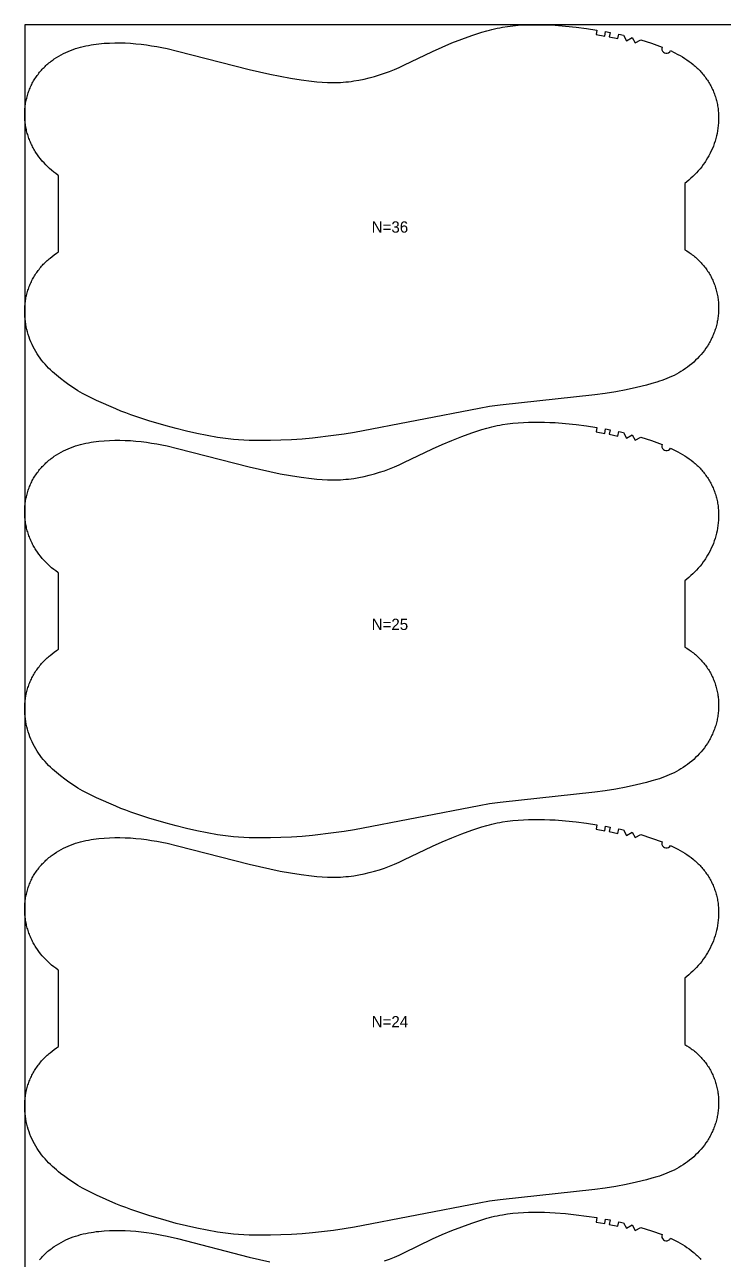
# Model space of a CAD drawing. Header units: inches. Extents: x 0 to 1865, y 0 to 1063.
# Drawn here: x 0 to 309, y 516 to 1063 of the extents above; entities that cross this region are included whole.
import ezdxf

# ---------------------------------------------------------------- set-up
doc = ezdxf.new("R2010")
doc.units = ezdxf.units.IN

msp = doc.modelspace()

# ---------------------------------------------------------------- linework, layer by layer
at = {"layer": '1'}
for points in [[(0, 0), (1864.8753, 0), (1864.8753, 1063.1122), (0, 1063.1122), (0, 0)], [(286.034, 1051.607), (289.2956, 1049.962), (290.3212, 1049.3922), (291.3342, 1048.8001), (292.3324, 1048.1841), (293.3136, 1047.5427), (294.2755, 1046.8743), (295.2159, 1046.1775), (296.1324, 1045.4507), (296.5811, 1045.0755), (297.023, 1044.6923), (297.4578, 1044.3009), (297.8854, 1043.9014), (298.3056, 1043.4939), (298.7183, 1043.0786), (299.1231, 1042.6556), (299.5201, 1042.2251), (299.9091, 1041.7872), (300.2897, 1041.342), (300.662, 1040.8897), (301.0257, 1040.4305), (301.3807, 1039.9644), (301.7268, 1039.4917), (302.0638, 1039.0124), (302.3915, 1038.5268), (302.7099, 1038.0349), (303.0187, 1037.537), (303.3177, 1037.0331), (303.607, 1036.5235), (303.8862, 1036.0083), (304.1554, 1035.4878), (304.4145, 1034.9622), (304.6632, 1034.4317), (304.9016, 1033.8964), (305.1296, 1033.3567), (305.3469, 1032.8127), (305.5535, 1032.2645), (305.7494, 1031.7125), (305.9343, 1031.1569), (306.1082, 1030.5977), (306.271, 1030.0353), (306.4226, 1029.4698), (306.5628, 1028.9015), (306.6916, 1028.3305), (306.8091, 1027.7571), (306.9153, 1027.1815), (307.0103, 1026.6039), (307.0941, 1026.0245), (307.1669, 1025.4435), (307.2286, 1024.8612), (307.2795, 1024.2777), (307.3195, 1023.6934), (307.3488, 1023.1083), (307.3674, 1022.5227), (307.3753, 1021.9368), (307.3727, 1021.3509), (307.3597, 1020.7651), (307.3363, 1020.1797), (307.3025, 1019.5949), (307.2044, 1018.4278), (307.066, 1017.265), (306.8881, 1016.1075), (306.6714, 1014.9565), (306.4165, 1013.813), (306.1243, 1012.6782), (305.7954, 1011.553), (305.4305, 1010.4387), (305.0302, 1009.3363), (304.5948, 1008.2473), (304.1245, 1007.1732), (303.6194, 1006.1155), (303.0796, 1005.0758), (302.5053, 1004.0554), (301.8966, 1003.0559), (301.5795, 1002.5645), (301.2538, 1002.0789), (300.5773, 1001.1254), (299.869, 1000.1951), (299.1312, 999.2872), (298.3662, 998.401), (297.5763, 997.5358), (296.7638, 996.6907), (295.9309, 995.8651), (295.0798, 995.0583), (294.2128, 994.2694), (293.3306, 993.498), (292.4341, 992.7436), (292.3753, 992.6959), (292.3753, 963.4129), (293.3041, 962.8454), (294.2826, 962.2006), (294.7631, 961.8655), (295.2376, 961.522), (295.7058, 961.1701), (296.1675, 960.8099), (296.6225, 960.4412), (297.0705, 960.0642), (297.5115, 959.6788), (297.945, 959.2851), (298.371, 958.8831), (298.7892, 958.4729), (299.1995, 958.0547), (299.6016, 957.6286), (299.9953, 957.1948), (300.3805, 956.7534), (300.7571, 956.3046), (301.1247, 955.8485), (301.4832, 955.3853), (301.8324, 954.9152), (302.1721, 954.4382), (302.5021, 953.9545), (302.8223, 953.4643), (303.1324, 952.9677), (303.4323, 952.4649), (303.7218, 951.9561), (304.0006, 951.4413), (304.2688, 950.9209), (304.5262, 950.395), (304.7729, 949.8639), (305.0087, 949.3278), (305.2336, 948.7871), (305.4475, 948.2418), (305.6505, 947.6924), (305.8424, 947.1389), (306.0232, 946.5817), (306.1928, 946.0209), (306.3511, 945.4569), (306.4982, 944.8899), (306.634, 944.32), (306.7584, 943.7476), (306.8713, 943.1729), (306.9728, 942.5961), (307.0628, 942.0175), (307.1414, 941.4372), (307.2086, 940.8555), (307.2644, 940.2725), (307.309, 939.6886), (307.3423, 939.1039), (307.3644, 938.5185), (307.3753, 937.9329), (307.3751, 937.347), (307.3638, 936.7613), (307.3414, 936.1758), (307.308, 935.5908), (307.2636, 935.0065), (307.2082, 934.4231), (307.142, 933.8408), (307.0649, 933.2599), (306.9769, 932.6805), (306.8782, 932.1029), (306.7687, 931.5273), (306.6485, 930.9538), (306.5176, 930.3828), (306.376, 929.8143), (306.2238, 929.2486), (306.0611, 928.686), (305.8878, 928.1266), (305.704, 927.5706), (305.5098, 927.0183), (305.305, 926.4698), (305.0899, 925.9254), (304.8645, 925.3853), (304.6287, 924.8497), (304.3826, 924.3188), (304.1265, 923.7926), (303.8604, 923.2713), (303.5846, 922.7551), (303.2993, 922.2439), (303.0047, 921.7379), (302.7009, 921.2373), (302.3882, 920.742), (301.7367, 919.768), (301.0518, 918.8168), (300.3349, 917.8891), (299.5877, 916.9858), (298.8116, 916.1077), (298.0076, 915.2553), (297.1769, 914.4292), (296.3203, 913.6301), (295.4389, 912.8586), (294.5337, 912.1153), (293.6057, 911.4007), (292.6559, 910.7156), (291.6854, 910.0602), (290.6953, 909.4346), (289.687, 908.8385), (288.6617, 908.2717), (287.6207, 907.734), (286.5654, 907.2251), (285.4968, 906.7447), (284.4164, 906.2927), (283.3254, 905.8684), (282.225, 905.4696), (281.1163, 905.0935), (280.0004, 904.7374), (277.752, 904.0748), (275.4889, 903.4602), (270.9426, 902.3205), (266.3701, 901.3022), (261.7684, 900.4182), (257.1421, 899.6721), (252.4976, 899.0565), (210.5631, 894.5834), (205.9271, 893.9016), (201.3078, 893.1126), (146.1061, 882.3913), (141.477, 881.6654), (136.835, 881.0219), (127.526, 879.9403), (122.8577, 879.5341), (118.1822, 879.2211), (113.5019, 878.9958), (108.8178, 878.8591), (104.1315, 878.82), (99.4468, 878.9126), (97.1065, 879.0203), (94.7687, 879.1724), (92.4344, 879.3701), (90.1045, 879.6146), (87.78, 879.9065), (85.4613, 880.2428), (80.8422, 881.0338), (76.2488, 881.9592), (71.679, 882.9956), (67.1311, 884.125), (62.6076, 885.347), (54.9702, 887.6261), (49.1761, 889.4986), (46.9633, 890.268), (44.7667, 891.0796), (42.589, 891.9397), (40.4263, 892.8387), (31.8352, 896.5943), (29.7128, 897.5859), (27.6181, 898.6316), (25.5593, 899.7463), (23.5384, 900.9298), (21.5559, 902.1782), (19.6123, 903.4873), (17.7091, 904.8546), (15.8512, 906.2824), (14.9412, 907.0202), (14.0447, 907.7746), (13.1626, 908.546), (12.2955, 909.3349), (11.4445, 910.1418), (10.6115, 910.9674), (9.799, 911.8124), (9.0091, 912.6776), (8.2441, 913.5638), (7.5063, 914.4717), (6.798, 915.402), (6.1215, 916.3555), (5.7958, 916.8411), (5.4787, 917.3325), (4.87, 918.332), (4.2958, 919.3524), (3.756, 920.3922), (3.2508, 921.4499), (2.7805, 922.5239), (2.3451, 923.6129), (1.9449, 924.7153), (1.58, 925.8296), (1.251, 926.9548), (0.9588, 928.0896), (0.7039, 929.2331), (0.4872, 930.3841), (0.3093, 931.5416), (0.1709, 932.7044), (0.0728, 933.8715), (0.0391, 934.4564), (0.0156, 935.0418), (0.0026, 935.6275), (0, 936.2134), (0.008, 936.7993), (0.0265, 937.3849), (0.0558, 937.97), (0.0958, 938.5544), (0.1467, 939.1378), (0.2085, 939.7201), (0.2812, 940.3011), (0.3651, 940.8805), (0.46, 941.4581), (0.5662, 942.0337), (0.6837, 942.6071), (0.8125, 943.1781), (0.9527, 943.7464), (1.1043, 944.3119), (1.2671, 944.8743), (1.441, 945.4335), (1.626, 945.9892), (1.8218, 946.5412), (2.0284, 947.0893), (2.2458, 947.6333), (2.4737, 948.1731), (2.7121, 948.7083), (2.9608, 949.2388), (3.2199, 949.7644), (3.4891, 950.2849), (3.7684, 950.8001), (4.0576, 951.3097), (4.3566, 951.8136), (4.6654, 952.3116), (4.9838, 952.8034), (5.3115, 953.2891), (5.6485, 953.7683), (5.9946, 954.241), (6.3496, 954.7071), (6.7133, 955.1663), (7.0856, 955.6186), (7.4663, 956.0638), (7.8552, 956.5017), (8.2522, 956.9322), (8.6571, 957.3552), (9.0697, 957.7705), (9.4899, 958.178), (9.9175, 958.5776), (10.3523, 958.969), (10.7942, 959.3522), (11.2429, 959.7273), (12.1595, 960.4541), (13.0998, 961.1509), (14.0617, 961.8193), (15, 962.4327), (15, 996.2495), (14.7194, 996.4389), (13.7696, 997.1241), (12.8416, 997.8387), (11.9364, 998.582), (11.055, 999.3535), (10.1984, 1000.1526), (9.3677, 1000.9787), (8.5637, 1001.8311), (7.7876, 1002.7092), (7.0404, 1003.6125), (6.3236, 1004.5402), (5.6386, 1005.4914), (4.9871, 1006.4654), (4.6744, 1006.9607), (4.3707, 1007.4613), (4.076, 1007.9673), (3.7907, 1008.4785), (3.5149, 1008.9947), (3.2489, 1009.516), (2.9927, 1010.0421), (2.7466, 1010.5731), (2.5108, 1011.1087), (2.2854, 1011.6488), (2.0703, 1012.1932), (1.8656, 1012.7417), (1.6713, 1013.294), (1.4875, 1013.85), (1.3142, 1014.4094), (1.1515, 1014.972), (0.9993, 1015.5377), (0.8578, 1016.1061), (0.7269, 1016.6772), (0.6066, 1017.2507), (0.4971, 1017.8263), (0.3984, 1018.4039), (0.3105, 1018.9833), (0.2334, 1019.5642), (0.1671, 1020.1465), (0.1118, 1020.7298), (0.0674, 1021.3141), (0.034, 1021.8992), (0.0116, 1022.4846), (0.0002, 1023.0704), (0, 1023.6562), (0.0109, 1024.2419), (0.033, 1024.8272), (0.0663, 1025.412), (0.1109, 1025.9959), (0.1668, 1026.5789), (0.234, 1027.1606), (0.3125, 1027.7409), (0.4025, 1028.3195), (0.504, 1028.8963), (0.6169, 1029.471), (0.7413, 1030.0434), (0.8771, 1030.6132), (1.0242, 1031.1803), (1.1826, 1031.7443), (1.3522, 1032.3051), (1.5329, 1032.8623), (1.7248, 1033.4157), (1.9278, 1033.9652), (2.1417, 1034.5105), (2.3666, 1035.0512), (2.6024, 1035.5873), (2.8491, 1036.1184), (3.1065, 1036.6442), (3.3747, 1037.1647), (3.6535, 1037.6795), (3.943, 1038.1883), (4.2429, 1038.6911), (4.553, 1039.1877), (4.8732, 1039.6779), (5.2032, 1040.1615), (5.543, 1040.6385), (5.8922, 1041.1087), (6.2507, 1041.5719), (6.6183, 1042.028), (6.9948, 1042.4768), (7.38, 1042.9182), (7.7738, 1043.352), (8.1759, 1043.7781), (8.5861, 1044.1963), (9.0043, 1044.6065), (9.4303, 1045.0085), (9.8639, 1045.4022), (10.3048, 1045.7876), (10.7528, 1046.1646), (11.2078, 1046.5332), (11.6695, 1046.8935), (12.1377, 1047.2454), (12.6122, 1047.5889), (13.0928, 1047.924), (14.0712, 1048.5688), (15.0713, 1049.1798), (16.0913, 1049.7569), (17.1295, 1050.2999), (18.1843, 1050.809), (19.2542, 1051.2845), (20.3382, 1051.7272), (21.4349, 1052.1378), (22.5431, 1052.5168), (23.6616, 1052.8649), (24.789, 1053.1827), (25.9243, 1053.471), (27.0661, 1053.7304), (28.2138, 1053.9623), (29.3666, 1054.1681), (30.5239, 1054.3492), (31.6849, 1054.507), (32.849, 1054.643), (35.1838, 1054.855), (37.5233, 1054.9948), (39.8652, 1055.0655), (42.2077, 1055.0685), (44.5492, 1055.0053), (46.888, 1054.8777), (49.2232, 1054.6902), (51.554, 1054.4479), (53.8794, 1054.1558), (56.1985, 1053.8178), (58.5102, 1053.434), (60.8134, 1053.0034), (63.1066, 1052.5249), (67.6641, 1051.4388), (99.4167, 1043.2039), (108.5589, 1041.1418), (113.1564, 1040.2353), (117.7694, 1039.4121), (122.3967, 1038.6765), (127.0424, 1038.0637), (129.3735, 1037.8181), (131.7093, 1037.6267), (134.0485, 1037.5023), (135.2189, 1037.4692), (136.3897, 1037.4577), (137.5606, 1037.4689), (138.7313, 1037.5029), (139.9013, 1037.5594), (141.0701, 1037.6379), (142.2374, 1037.7383), (143.4027, 1037.8601), (144.5656, 1038.0031), (145.7257, 1038.1668), (148.0358, 1038.555), (150.3318, 1039.0203), (152.6123, 1039.558), (154.8764, 1040.1633), (157.1227, 1040.8325), (159.3486, 1041.5657), (161.5515, 1042.3638), (163.7284, 1043.2281), (165.8781, 1044.1567), (168.0054, 1045.1371), (180.6408, 1051.3022), (184.9202, 1053.2109), (189.2506, 1055.0022), (193.6207, 1056.6913), (198.027, 1058.2874), (202.4724, 1059.775), (204.7166, 1060.4454), (205.8455, 1060.755), (206.9797, 1061.0449), (208.1193, 1061.3132), (209.2639, 1061.5603), (210.4132, 1061.7865), (211.5665, 1061.9925), (213.8834, 1062.3459), (216.2103, 1062.6248), (218.5439, 1062.8341), (220.882, 1062.9803), (223.2232, 1063.0706), (225.5661, 1063.1122), (227.9093, 1063.1108), (230.252, 1063.0677), (232.5933, 1062.9827), (234.9327, 1062.8556), (239.6035, 1062.4817), (244.2627, 1061.9773), (248.8281, 1061.3859), (253.381, 1060.7061), (253.0666, 1058.731), (256.9735, 1058.0725), (257.3254, 1060.0413), (259.2923, 1059.6783), (258.9179, 1057.7136), (262.7851, 1056.9252), (263.2114, 1058.8792), (265.1623, 1058.4392), (266.6265, 1056.0308), (269.0449, 1057.479), (270.445, 1055.0319), (272.9013, 1056.4159), (277.6538, 1054.8679), (282.3659, 1053.2009), (282.2183, 1052.5985), (282.2623, 1051.9799), (282.4938, 1051.4045), (282.8904, 1050.9277), (283.414, 1050.5953), (284.0143, 1050.4393), (284.6335, 1050.4747), (285.2121, 1050.6981), (285.6944, 1051.0881), (286.034, 1051.607)], [(286.034, 875.543), (289.2956, 873.898), (290.3212, 873.3282), (291.3342, 872.7361), (292.3324, 872.1201), (293.3136, 871.4787), (294.2755, 870.8103), (295.2159, 870.1135), (296.1324, 869.3867), (296.5811, 869.0115), (297.023, 868.6283), (297.4578, 868.2369), (297.8854, 867.8374), (298.3056, 867.4299), (298.7183, 867.0146), (299.1231, 866.5916), (299.5201, 866.1611), (299.9091, 865.7232), (300.2897, 865.278), (300.662, 864.8257), (301.0257, 864.3665), (301.3807, 863.9004), (301.7268, 863.4277), (302.0638, 862.9484), (302.3915, 862.4628), (302.7099, 861.9709), (303.0187, 861.473), (303.3177, 860.9691), (303.607, 860.4595), (303.8862, 859.9443), (304.1554, 859.4238), (304.4145, 858.8982), (304.6632, 858.3677), (304.9016, 857.8324), (305.1296, 857.2927), (305.3469, 856.7487), (305.5535, 856.2005), (305.7494, 855.6485), (305.9343, 855.0929), (306.1082, 854.5337), (306.271, 853.9713), (306.4226, 853.4058), (306.5628, 852.8375), (306.6916, 852.2665), (306.8091, 851.6931), (306.9153, 851.1175), (307.0103, 850.5399), (307.0941, 849.9605), (307.1669, 849.3795), (307.2286, 848.7972), (307.2795, 848.2137), (307.3195, 847.6294), (307.3488, 847.0443), (307.3674, 846.4587), (307.3753, 845.8728), (307.3727, 845.2869), (307.3597, 844.7011), (307.3363, 844.1157), (307.3025, 843.5309), (307.2044, 842.3638), (307.066, 841.201), (306.8881, 840.0435), (306.6714, 838.8925), (306.4165, 837.749), (306.1243, 836.6142), (305.7954, 835.489), (305.4305, 834.3747), (305.0302, 833.2723), (304.5948, 832.1833), (304.1245, 831.1092), (303.6194, 830.0515), (303.0796, 829.0118), (302.5053, 827.9914), (301.8966, 826.9919), (301.5795, 826.5005), (301.2538, 826.0149), (300.5773, 825.0614), (299.869, 824.1311), (299.1312, 823.2232), (298.3662, 822.337), (297.5763, 821.4718), (296.7638, 820.6267), (295.9309, 819.8011), (295.0798, 818.9943), (294.2128, 818.2054), (293.3306, 817.434), (292.4341, 816.6796), (292.3753, 816.6319), (292.3753, 787.3489), (293.3041, 786.7814), (294.2826, 786.1366), (294.7631, 785.8015), (295.2376, 785.458), (295.7058, 785.1061), (296.1675, 784.7459), (296.6225, 784.3772), (297.0705, 784.0002), (297.5115, 783.6148), (297.945, 783.2211), (298.371, 782.8191), (298.7892, 782.4089), (299.1995, 781.9907), (299.6016, 781.5646), (299.9953, 781.1308), (300.3805, 780.6894), (300.7571, 780.2406), (301.1247, 779.7845), (301.4832, 779.3213), (301.8324, 778.8512), (302.1721, 778.3742), (302.5021, 777.8905), (302.8223, 777.4003), (303.1324, 776.9037), (303.4323, 776.4009), (303.7218, 775.8921), (304.0006, 775.3773), (304.2688, 774.8569), (304.5262, 774.331), (304.7729, 773.7999), (305.0087, 773.2638), (305.2336, 772.7231), (305.4475, 772.1778), (305.6505, 771.6284), (305.8424, 771.0749), (306.0232, 770.5177), (306.1928, 769.9569), (306.3511, 769.3929), (306.4982, 768.8259), (306.634, 768.256), (306.7584, 767.6836), (306.8713, 767.1089), (306.9728, 766.5321), (307.0628, 765.9535), (307.1414, 765.3732), (307.2086, 764.7915), (307.2644, 764.2085), (307.309, 763.6246), (307.3423, 763.0399), (307.3644, 762.4545), (307.3753, 761.8689), (307.3751, 761.283), (307.3638, 760.6973), (307.3414, 760.1118), (307.308, 759.5268), (307.2636, 758.9425), (307.2082, 758.3591), (307.142, 757.7768), (307.0649, 757.1959), (306.9769, 756.6165), (306.8782, 756.0389), (306.7687, 755.4633), (306.6485, 754.8898), (306.5176, 754.3188), (306.376, 753.7503), (306.2238, 753.1846), (306.0611, 752.622), (305.8878, 752.0626), (305.704, 751.5066), (305.5098, 750.9543), (305.305, 750.4058), (305.0899, 749.8614), (304.8645, 749.3213), (304.6287, 748.7857), (304.3826, 748.2548), (304.1265, 747.7286), (303.8604, 747.2073), (303.5846, 746.6911), (303.2993, 746.1799), (303.0047, 745.6739), (302.7009, 745.1733), (302.3882, 744.678), (301.7367, 743.704), (301.0518, 742.7528), (300.3349, 741.8251), (299.5877, 740.9218), (298.8116, 740.0437), (298.0076, 739.1913), (297.1769, 738.3652), (296.3203, 737.5661), (295.4389, 736.7946), (294.5337, 736.0513), (293.6057, 735.3367), (292.6559, 734.6516), (291.6854, 733.9962), (290.6953, 733.3706), (289.687, 732.7745), (288.6617, 732.2077), (287.6207, 731.67), (286.5654, 731.1611), (285.4968, 730.6807), (284.4164, 730.2287), (283.3254, 729.8044), (282.225, 729.4056), (281.1163, 729.0295), (280.0004, 728.6734), (277.752, 728.0108), (275.4889, 727.3962), (270.9426, 726.2565), (266.3701, 725.2382), (261.7684, 724.3542), (257.1421, 723.6081), (252.4976, 722.9925), (210.5631, 718.5194), (205.9271, 717.8376), (201.3078, 717.0486), (146.1061, 706.3273), (141.477, 705.6014), (136.835, 704.9579), (127.526, 703.8763), (122.8577, 703.4701), (118.1822, 703.1571), (113.5019, 702.9318), (108.8178, 702.7951), (104.1315, 702.756), (99.4468, 702.8486), (97.1065, 702.9563), (94.7687, 703.1084), (92.4344, 703.3061), (90.1045, 703.5506), (87.78, 703.8425), (85.4613, 704.1788), (80.8422, 704.9698), (76.2488, 705.8952), (71.679, 706.9316), (67.1311, 708.061), (62.6076, 709.283), (54.9702, 711.5621), (49.1761, 713.4346), (46.9633, 714.204), (44.7667, 715.0156), (42.589, 715.8757), (40.4263, 716.7747), (31.8352, 720.5303), (29.7128, 721.5219), (27.6181, 722.5676), (25.5593, 723.6823), (23.5384, 724.8658), (21.5559, 726.1142), (19.6123, 727.4233), (17.7091, 728.7906), (15.8512, 730.2184), (14.9412, 730.9562), (14.0447, 731.7106), (13.1626, 732.482), (12.2955, 733.2709), (11.4445, 734.0778), (10.6115, 734.9034), (9.799, 735.7484), (9.0091, 736.6136), (8.2441, 737.4998), (7.5063, 738.4077), (6.798, 739.338), (6.1215, 740.2915), (5.7958, 740.7771), (5.4787, 741.2685), (4.87, 742.268), (4.2958, 743.2884), (3.756, 744.3282), (3.2508, 745.3859), (2.7805, 746.4599), (2.3451, 747.5489), (1.9449, 748.6513), (1.58, 749.7656), (1.251, 750.8908), (0.9588, 752.0256), (0.7039, 753.1691), (0.4872, 754.3201), (0.3093, 755.4776), (0.1709, 756.6404), (0.0728, 757.8075), (0.0391, 758.3924), (0.0156, 758.9778), (0.0026, 759.5635), (0, 760.1494), (0.008, 760.7353), (0.0265, 761.3209), (0.0558, 761.906), (0.0958, 762.4904), (0.1467, 763.0738), (0.2085, 763.6561), (0.2812, 764.2371), (0.3651, 764.8165), (0.46, 765.3941), (0.5662, 765.9697), (0.6837, 766.5431), (0.8125, 767.1141), (0.9527, 767.6824), (1.1043, 768.2479), (1.2671, 768.8103), (1.441, 769.3695), (1.626, 769.9252), (1.8218, 770.4772), (2.0284, 771.0253), (2.2458, 771.5693), (2.4737, 772.1091), (2.7121, 772.6443), (2.9608, 773.1748), (3.2199, 773.7004), (3.4891, 774.2209), (3.7684, 774.7361), (4.0576, 775.2457), (4.3566, 775.7496), (4.6654, 776.2476), (4.9838, 776.7394), (5.3115, 777.2251), (5.6485, 777.7043), (5.9946, 778.177), (6.3496, 778.6431), (6.7133, 779.1023), (7.0856, 779.5546), (7.4663, 779.9998), (7.8552, 780.4377), (8.2522, 780.8682), (8.6571, 781.2912), (9.0697, 781.7065), (9.4899, 782.114), (9.9175, 782.5136), (10.3523, 782.905), (10.7942, 783.2882), (11.2429, 783.6633), (12.1595, 784.3901), (13.0998, 785.0869), (14.0617, 785.7553), (15, 786.3687), (15, 820.1855), (14.7194, 820.3749), (13.7696, 821.0601), (12.8416, 821.7747), (11.9364, 822.518), (11.055, 823.2895), (10.1984, 824.0886), (9.3677, 824.9147), (8.5637, 825.7671), (7.7876, 826.6452), (7.0404, 827.5485), (6.3236, 828.4762), (5.6386, 829.4274), (4.9871, 830.4014), (4.6744, 830.8967), (4.3707, 831.3973), (4.076, 831.9033), (3.7907, 832.4145), (3.5149, 832.9307), (3.2489, 833.452), (2.9927, 833.9781), (2.7466, 834.5091), (2.5108, 835.0447), (2.2854, 835.5848), (2.0703, 836.1292), (1.8656, 836.6777), (1.6713, 837.23), (1.4875, 837.786), (1.3142, 838.3454), (1.1515, 838.908), (0.9993, 839.4737), (0.8578, 840.0421), (0.7269, 840.6132), (0.6066, 841.1867), (0.4971, 841.7623), (0.3984, 842.3399), (0.3105, 842.9193), (0.2334, 843.5002), (0.1671, 844.0825), (0.1118, 844.6658), (0.0674, 845.2501), (0.034, 845.8352), (0.0116, 846.4206), (0.0002, 847.0064), (0, 847.5922), (0.0109, 848.1779), (0.033, 848.7632), (0.0663, 849.348), (0.1109, 849.9319), (0.1668, 850.5149), (0.234, 851.0966), (0.3125, 851.6769), (0.4025, 852.2555), (0.504, 852.8323), (0.6169, 853.407), (0.7413, 853.9794), (0.8771, 854.5492), (1.0242, 855.1163), (1.1826, 855.6803), (1.3522, 856.2411), (1.5329, 856.7983), (1.7248, 857.3517), (1.9278, 857.9012), (2.1417, 858.4465), (2.3666, 858.9872), (2.6024, 859.5233), (2.8491, 860.0544), (3.1065, 860.5802), (3.3747, 861.1007), (3.6535, 861.6155), (3.943, 862.1243), (4.2429, 862.6271), (4.553, 863.1237), (4.8732, 863.6139), (5.2032, 864.0975), (5.543, 864.5745), (5.8922, 865.0447), (6.2507, 865.5079), (6.6183, 865.964), (6.9948, 866.4128), (7.38, 866.8542), (7.7738, 867.288), (8.1759, 867.7141), (8.5861, 868.1323), (9.0043, 868.5425), (9.4303, 868.9445), (9.8639, 869.3382), (10.3048, 869.7236), (10.7528, 870.1006), (11.2078, 870.4692), (11.6695, 870.8295), (12.1377, 871.1814), (12.6122, 871.5249), (13.0928, 871.86), (14.0712, 872.5048), (15.0713, 873.1158), (16.0913, 873.6929), (17.1295, 874.2359), (18.1843, 874.745), (19.2542, 875.2205), (20.3382, 875.6632), (21.4349, 876.0738), (22.5431, 876.4528), (23.6616, 876.8009), (24.789, 877.1187), (25.9243, 877.407), (27.0661, 877.6664), (28.2138, 877.8983), (29.3666, 878.1041), (30.5239, 878.2852), (31.6849, 878.443), (32.849, 878.579), (35.1838, 878.791), (37.5233, 878.9308), (39.8652, 879.0015), (42.2077, 879.0045), (44.5492, 878.9413), (46.888, 878.8137), (49.2232, 878.6262), (51.554, 878.3839), (53.8794, 878.0918), (56.1985, 877.7538), (58.5102, 877.37), (60.8134, 876.9394), (63.1066, 876.4609), (67.6641, 875.3748), (99.4167, 867.1399), (108.5589, 865.0778), (113.1564, 864.1713), (117.7694, 863.3481), (122.3967, 862.6125), (127.0424, 861.9997), (129.3735, 861.7541), (131.7093, 861.5627), (134.0485, 861.4383), (135.2189, 861.4052), (136.3897, 861.3937), (137.5606, 861.4049), (138.7313, 861.4389), (139.9013, 861.4954), (141.0701, 861.5739), (142.2374, 861.6743), (143.4027, 861.7961), (144.5656, 861.9391), (145.7257, 862.1028), (148.0358, 862.491), (150.3318, 862.9563), (152.6123, 863.494), (154.8764, 864.0993), (157.1227, 864.7685), (159.3486, 865.5017), (161.5515, 866.2998), (163.7284, 867.1641), (165.8781, 868.0927), (168.0054, 869.0731), (180.6408, 875.2382), (184.9202, 877.1469), (189.2506, 878.9382), (193.6207, 880.6273), (198.027, 882.2234), (202.4724, 883.711), (204.7166, 884.3814), (205.8455, 884.691), (206.9797, 884.9809), (208.1193, 885.2492), (209.2639, 885.4963), (210.4132, 885.7225), (211.5665, 885.9285), (213.8834, 886.2819), (216.2103, 886.5608), (218.5439, 886.7701), (220.882, 886.9163), (223.2232, 887.0066), (225.5661, 887.0482), (227.9093, 887.0468), (230.252, 887.0037), (232.5933, 886.9187), (234.9327, 886.7916), (239.6035, 886.4177), (244.2627, 885.9133), (248.8281, 885.3219), (253.381, 884.6421), (253.0666, 882.667), (256.9735, 882.0085), (257.3254, 883.9773), (259.2923, 883.6143), (258.9179, 881.6496), (262.7851, 880.8612), (263.2114, 882.8152), (265.1623, 882.3752), (266.6265, 879.9668), (269.0449, 881.415), (270.445, 878.9679), (272.9013, 880.3519), (277.6538, 878.8039), (282.3659, 877.1369), (282.2183, 876.5345), (282.2623, 875.9159), (282.4938, 875.3405), (282.8904, 874.8637), (283.414, 874.5313), (284.0143, 874.3753), (284.6335, 874.4107), (285.2121, 874.6341), (285.6944, 875.0241), (286.034, 875.543)], [(286.034, 699.479), (289.2956, 697.834), (290.3212, 697.2642), (291.3342, 696.6721), (292.3324, 696.0561), (293.3136, 695.4147), (294.2755, 694.7463), (295.2159, 694.0495), (296.1324, 693.3227), (296.5811, 692.9475), (297.023, 692.5643), (297.4578, 692.1729), (297.8854, 691.7734), (298.3056, 691.3659), (298.7183, 690.9506), (299.1231, 690.5276), (299.5201, 690.0971), (299.9091, 689.6592), (300.2897, 689.214), (300.662, 688.7617), (301.0257, 688.3025), (301.3807, 687.8364), (301.7268, 687.3637), (302.0638, 686.8844), (302.3915, 686.3988), (302.7099, 685.9069), (303.0187, 685.409), (303.3177, 684.9051), (303.607, 684.3955), (303.8862, 683.8803), (304.1554, 683.3598), (304.4145, 682.8342), (304.6632, 682.3037), (304.9016, 681.7684), (305.1296, 681.2287), (305.3469, 680.6847), (305.5535, 680.1365), (305.7494, 679.5845), (305.9343, 679.0289), (306.1082, 678.4697), (306.271, 677.9073), (306.4226, 677.3418), (306.5628, 676.7735), (306.6916, 676.2025), (306.8091, 675.6291), (306.9153, 675.0535), (307.0103, 674.4759), (307.0941, 673.8965), (307.1669, 673.3155), (307.2286, 672.7332), (307.2795, 672.1497), (307.3195, 671.5654), (307.3488, 670.9803), (307.3674, 670.3947), (307.3753, 669.8088), (307.3727, 669.2229), (307.3597, 668.6371), (307.3363, 668.0517), (307.3025, 667.4669), (307.2044, 666.2998), (307.066, 665.137), (306.8881, 663.9795), (306.6714, 662.8285), (306.4165, 661.685), (306.1243, 660.5502), (305.7954, 659.425), (305.4305, 658.3107), (305.0302, 657.2083), (304.5948, 656.1193), (304.1245, 655.0452), (303.6194, 653.9875), (303.0796, 652.9478), (302.5053, 651.9274), (301.8966, 650.9279), (301.5795, 650.4365), (301.2538, 649.9509), (300.5773, 648.9974), (299.869, 648.0671), (299.1312, 647.1592), (298.3662, 646.273), (297.5763, 645.4078), (296.7638, 644.5627), (295.9309, 643.7371), (295.0798, 642.9303), (294.2128, 642.1414), (293.3306, 641.37), (292.4341, 640.6156), (292.3753, 640.5679), (292.3753, 611.2849), (293.3041, 610.7174), (294.2826, 610.0726), (294.7631, 609.7375), (295.2376, 609.394), (295.7058, 609.0421), (296.1675, 608.6819), (296.6225, 608.3132), (297.0705, 607.9362), (297.5115, 607.5508), (297.945, 607.1571), (298.371, 606.7551), (298.7892, 606.3449), (299.1995, 605.9267), (299.6016, 605.5006), (299.9953, 605.0668), (300.3805, 604.6254), (300.7571, 604.1766), (301.1247, 603.7205), (301.4832, 603.2573), (301.8324, 602.7872), (302.1721, 602.3102), (302.5021, 601.8265), (302.8223, 601.3363), (303.1324, 600.8397), (303.4323, 600.3369), (303.7218, 599.8281), (304.0006, 599.3133), (304.2688, 598.7929), (304.5262, 598.267), (304.7729, 597.7359), (305.0087, 597.1998), (305.2336, 596.6591), (305.4475, 596.1138), (305.6505, 595.5644), (305.8424, 595.0109), (306.0232, 594.4537), (306.1928, 593.8929), (306.3511, 593.3289), (306.4982, 592.7619), (306.634, 592.192), (306.7584, 591.6196), (306.8713, 591.0449), (306.9728, 590.4681), (307.0628, 589.8895), (307.1414, 589.3092), (307.2086, 588.7275), (307.2644, 588.1445), (307.309, 587.5606), (307.3423, 586.9759), (307.3644, 586.3905), (307.3753, 585.8049), (307.3751, 585.219), (307.3638, 584.6333), (307.3414, 584.0478), (307.308, 583.4628), (307.2636, 582.8785), (307.2082, 582.2951), (307.142, 581.7128), (307.0649, 581.1319), (306.9769, 580.5525), (306.8782, 579.9749), (306.7687, 579.3993), (306.6485, 578.8258), (306.5176, 578.2548), (306.376, 577.6863), (306.2238, 577.1206), (306.0611, 576.558), (305.8878, 575.9986), (305.704, 575.4426), (305.5098, 574.8903), (305.305, 574.3418), (305.0899, 573.7974), (304.8645, 573.2573), (304.6287, 572.7217), (304.3826, 572.1908), (304.1265, 571.6646), (303.8604, 571.1433), (303.5846, 570.6271), (303.2993, 570.1159), (303.0047, 569.6099), (302.7009, 569.1093), (302.3882, 568.614), (301.7367, 567.64), (301.0518, 566.6888), (300.3349, 565.7611), (299.5877, 564.8578), (298.8116, 563.9797), (298.0076, 563.1273), (297.1769, 562.3012), (296.3203, 561.5021), (295.4389, 560.7306), (294.5337, 559.9873), (293.6057, 559.2727), (292.6559, 558.5876), (291.6854, 557.9322), (290.6953, 557.3066), (289.687, 556.7105), (288.6617, 556.1437), (287.6207, 555.606), (286.5654, 555.0971), (285.4968, 554.6167), (284.4164, 554.1647), (283.3254, 553.7404), (282.225, 553.3416), (281.1163, 552.9655), (280.0004, 552.6094), (277.752, 551.9468), (275.4889, 551.3322), (270.9426, 550.1925), (266.3701, 549.1742), (261.7684, 548.2902), (257.1421, 547.5441), (252.4976, 546.9285), (210.5631, 542.4554), (205.9271, 541.7736), (201.3078, 540.9846), (146.1061, 530.2633), (141.477, 529.5374), (136.835, 528.8939), (127.526, 527.8123), (122.8577, 527.4061), (118.1822, 527.0931), (113.5019, 526.8678), (108.8178, 526.7311), (104.1315, 526.692), (99.4468, 526.7846), (97.1065, 526.8923), (94.7687, 527.0444), (92.4344, 527.2421), (90.1045, 527.4866), (87.78, 527.7785), (85.4613, 528.1148), (80.8422, 528.9058), (76.2488, 529.8312), (71.679, 530.8676), (67.1311, 531.997), (62.6076, 533.219), (54.9702, 535.4981), (49.1761, 537.3706), (46.9633, 538.14), (44.7667, 538.9516), (42.589, 539.8117), (40.4263, 540.7107), (31.8352, 544.4663), (29.7128, 545.4579), (27.6181, 546.5036), (25.5593, 547.6183), (23.5384, 548.8018), (21.5559, 550.0502), (19.6123, 551.3593), (17.7091, 552.7266), (15.8512, 554.1544), (14.9412, 554.8922), (14.0447, 555.6466), (13.1626, 556.418), (12.2955, 557.2069), (11.4445, 558.0138), (10.6115, 558.8394), (9.799, 559.6844), (9.0091, 560.5496), (8.2441, 561.4358), (7.5063, 562.3437), (6.798, 563.274), (6.1215, 564.2275), (5.7958, 564.7131), (5.4787, 565.2045), (4.87, 566.204), (4.2958, 567.2244), (3.756, 568.2642), (3.2508, 569.3219), (2.7805, 570.3959), (2.3451, 571.4849), (1.9449, 572.5873), (1.58, 573.7016), (1.251, 574.8268), (0.9588, 575.9616), (0.7039, 577.1051), (0.4872, 578.2561), (0.3093, 579.4136), (0.1709, 580.5764), (0.0728, 581.7435), (0.0391, 582.3284), (0.0156, 582.9138), (0.0026, 583.4995), (0, 584.0854), (0.008, 584.6713), (0.0265, 585.2569), (0.0558, 585.842), (0.0958, 586.4264), (0.1467, 587.0098), (0.2085, 587.5921), (0.2812, 588.1731), (0.3651, 588.7525), (0.46, 589.3301), (0.5662, 589.9057), (0.6837, 590.4791), (0.8125, 591.0501), (0.9527, 591.6184), (1.1043, 592.1839), (1.2671, 592.7463), (1.441, 593.3055), (1.626, 593.8612), (1.8218, 594.4132), (2.0284, 594.9613), (2.2458, 595.5053), (2.4737, 596.0451), (2.7121, 596.5803), (2.9608, 597.1108), (3.2199, 597.6364), (3.4891, 598.1569), (3.7684, 598.6721), (4.0576, 599.1817), (4.3566, 599.6856), (4.6654, 600.1836), (4.9838, 600.6754), (5.3115, 601.1611), (5.6485, 601.6403), (5.9946, 602.113), (6.3496, 602.5791), (6.7133, 603.0383), (7.0856, 603.4906), (7.4663, 603.9358), (7.8552, 604.3737), (8.2522, 604.8042), (8.6571, 605.2272), (9.0697, 605.6425), (9.4899, 606.05), (9.9175, 606.4496), (10.3523, 606.841), (10.7942, 607.2242), (11.2429, 607.5993), (12.1595, 608.3261), (13.0998, 609.0229), (14.0617, 609.6913), (15, 610.3047), (15, 644.1215), (14.7194, 644.3109), (13.7696, 644.9961), (12.8416, 645.7107), (11.9364, 646.454), (11.055, 647.2255), (10.1984, 648.0246), (9.3677, 648.8507), (8.5637, 649.7031), (7.7876, 650.5812), (7.0404, 651.4845), (6.3236, 652.4122), (5.6386, 653.3634), (4.9871, 654.3374), (4.6744, 654.8327), (4.3707, 655.3333), (4.076, 655.8393), (3.7907, 656.3505), (3.5149, 656.8667), (3.2489, 657.388), (2.9927, 657.9141), (2.7466, 658.4451), (2.5108, 658.9807), (2.2854, 659.5208), (2.0703, 660.0652), (1.8656, 660.6137), (1.6713, 661.166), (1.4875, 661.722), (1.3142, 662.2814), (1.1515, 662.844), (0.9993, 663.4097), (0.8578, 663.9781), (0.7269, 664.5492), (0.6066, 665.1227), (0.4971, 665.6983), (0.3984, 666.2759), (0.3105, 666.8553), (0.2334, 667.4362), (0.1671, 668.0185), (0.1118, 668.6018), (0.0674, 669.1861), (0.034, 669.7712), (0.0116, 670.3566), (0.0002, 670.9424), (0, 671.5282), (0.0109, 672.1139), (0.033, 672.6992), (0.0663, 673.284), (0.1109, 673.8679), (0.1668, 674.4509), (0.234, 675.0326), (0.3125, 675.6129), (0.4025, 676.1915), (0.504, 676.7683), (0.6169, 677.343), (0.7413, 677.9154), (0.8771, 678.4852), (1.0242, 679.0523), (1.1826, 679.6163), (1.3522, 680.1771), (1.5329, 680.7343), (1.7248, 681.2877), (1.9278, 681.8372), (2.1417, 682.3825), (2.3666, 682.9232), (2.6024, 683.4593), (2.8491, 683.9904), (3.1065, 684.5162), (3.3747, 685.0367), (3.6535, 685.5515), (3.943, 686.0603), (4.2429, 686.5631), (4.553, 687.0597), (4.8732, 687.5499), (5.2032, 688.0335), (5.543, 688.5105), (5.8922, 688.9807), (6.2507, 689.4439), (6.6183, 689.9), (6.9948, 690.3488), (7.38, 690.7902), (7.7738, 691.224), (8.1759, 691.6501), (8.5861, 692.0683), (9.0043, 692.4785), (9.4303, 692.8805), (9.8639, 693.2742), (10.3048, 693.6596), (10.7528, 694.0366), (11.2078, 694.4052), (11.6695, 694.7655), (12.1377, 695.1174), (12.6122, 695.4609), (13.0928, 695.796), (14.0712, 696.4408), (15.0713, 697.0518), (16.0913, 697.6289), (17.1295, 698.1719), (18.1843, 698.681), (19.2542, 699.1565), (20.3382, 699.5992), (21.4349, 700.0098), (22.5431, 700.3888), (23.6616, 700.7369), (24.789, 701.0547), (25.9243, 701.343), (27.0661, 701.6024), (28.2138, 701.8343), (29.3666, 702.0401), (30.5239, 702.2212), (31.6849, 702.379), (32.849, 702.515), (35.1838, 702.727), (37.5233, 702.8668), (39.8652, 702.9375), (42.2077, 702.9405), (44.5492, 702.8773), (46.888, 702.7497), (49.2232, 702.5622), (51.554, 702.3199), (53.8794, 702.0278), (56.1985, 701.6898), (58.5102, 701.306), (60.8134, 700.8754), (63.1066, 700.3969), (67.6641, 699.3108), (99.4167, 691.0759), (108.5589, 689.0138), (113.1564, 688.1073), (117.7694, 687.2841), (122.3967, 686.5485), (127.0424, 685.9357), (129.3735, 685.6901), (131.7093, 685.4987), (134.0485, 685.3743), (135.2189, 685.3412), (136.3897, 685.3297), (137.5606, 685.3409), (138.7313, 685.3749), (139.9013, 685.4314), (141.0701, 685.5099), (142.2374, 685.6103), (143.4027, 685.7321), (144.5656, 685.8751), (145.7257, 686.0388), (148.0358, 686.427), (150.3318, 686.8923), (152.6123, 687.43), (154.8764, 688.0353), (157.1227, 688.7045), (159.3486, 689.4377), (161.5515, 690.2358), (163.7284, 691.1001), (165.8781, 692.0287), (168.0054, 693.0091), (180.6408, 699.1742), (184.9202, 701.0829), (189.2506, 702.8742), (193.6207, 704.5633), (198.027, 706.1594), (202.4724, 707.647), (204.7166, 708.3174), (205.8455, 708.627), (206.9797, 708.9169), (208.1193, 709.1852), (209.2639, 709.4323), (210.4132, 709.6585), (211.5665, 709.8645), (213.8834, 710.2179), (216.2103, 710.4968), (218.5439, 710.7061), (220.882, 710.8523), (223.2232, 710.9426), (225.5661, 710.9842), (227.9093, 710.9828), (230.252, 710.9397), (232.5933, 710.8547), (234.9327, 710.7276), (239.6035, 710.3537), (244.2627, 709.8493), (248.8281, 709.2579), (253.381, 708.5781), (253.0666, 706.603), (256.9735, 705.9445), (257.3254, 707.9133), (259.2923, 707.5503), (258.9179, 705.5856), (262.7851, 704.7972), (263.2114, 706.7512), (265.1623, 706.3112), (266.6265, 703.9028), (269.0449, 705.351), (270.445, 702.9039), (272.9013, 704.2879), (277.6538, 702.7399), (282.3659, 701.0729), (282.2183, 700.4705), (282.2623, 699.8519), (282.4938, 699.2765), (282.8904, 698.7997), (283.414, 698.4673), (284.0143, 698.3113), (284.6335, 698.3467), (285.2121, 698.5701), (285.6944, 698.9601), (286.034, 699.479)]]:
    msp.add_lwpolyline(points, close=True, dxfattribs=at)
for points in [[(159.3486, 515.3737), (161.5515, 516.1718), (163.7284, 517.0361), (165.8781, 517.9647), (168.0054, 518.9451), (180.6408, 525.1102), (184.9202, 527.0189), (189.2506, 528.8102), (193.6207, 530.4993), (198.027, 532.0954), (202.4724, 533.583), (204.7166, 534.2534), (205.8455, 534.563), (206.9797, 534.8529), (208.1193, 535.1212), (209.2639, 535.3683), (210.4132, 535.5945), (211.5665, 535.8005), (213.8834, 536.1539), (216.2103, 536.4328), (218.5439, 536.6421), (220.882, 536.7883), (223.2232, 536.8786), (225.5661, 536.9202), (227.9093, 536.9188), (230.252, 536.8757), (232.5933, 536.7907), (234.9327, 536.6636), (239.6035, 536.2897), (244.2627, 535.7853), (248.8281, 535.1939), (253.381, 534.5141), (253.0666, 532.539), (256.9735, 531.8805), (257.3254, 533.8493), (259.2923, 533.4863), (258.9179, 531.5216), (262.7851, 530.7332), (263.2114, 532.6872), (265.1623, 532.2472), (266.6265, 529.8388), (269.0449, 531.287), (270.445, 528.8399), (272.9013, 530.2239), (277.6538, 528.6759), (282.3659, 527.0089), (282.2183, 526.4065), (282.2623, 525.7879), (282.4938, 525.2125), (282.8904, 524.7357), (283.414, 524.4033), (284.0143, 524.2473), (284.6335, 524.2827), (285.2121, 524.5061), (285.6944, 524.8961), (286.034, 525.415), (286.034, 525.415), (289.2956, 523.77), (290.3212, 523.2002), (291.3342, 522.6081), (292.3324, 521.9921), (293.3136, 521.3507), (294.2755, 520.6823), (295.2159, 519.9855), (296.1324, 519.2587), (296.5811, 518.8835), (297.023, 518.5003), (297.4578, 518.1089), (297.8854, 517.7094), (298.3056, 517.3019), (298.7183, 516.8866), (299.1231, 516.4636), (299.5201, 516.0331)], [(6.6183, 515.836), (6.9948, 516.2848), (7.38, 516.7262), (7.7738, 517.16), (8.1759, 517.5861), (8.5861, 518.0043), (9.0043, 518.4145), (9.4303, 518.8165), (9.8639, 519.2102), (10.3048, 519.5956), (10.7528, 519.9726), (11.2078, 520.3412), (11.6695, 520.7015), (12.1377, 521.0534), (12.6122, 521.3969), (13.0928, 521.732), (14.0712, 522.3768), (15.0713, 522.9878), (16.0913, 523.5649), (17.1295, 524.1079), (18.1843, 524.617), (19.2542, 525.0925), (20.3382, 525.5352), (21.4349, 525.9458), (22.5431, 526.3248), (23.6616, 526.6729), (24.789, 526.9907), (25.9243, 527.279), (27.0661, 527.5384), (28.2138, 527.7703), (29.3666, 527.9761), (30.5239, 528.1572), (31.6849, 528.315), (32.849, 528.451), (35.1838, 528.663), (37.5233, 528.8028), (39.8652, 528.8735), (42.2077, 528.8765), (44.5492, 528.8133), (46.888, 528.6857), (49.2232, 528.4982), (51.554, 528.2559), (53.8794, 527.9638), (56.1985, 527.6258), (58.5102, 527.242), (60.8134, 526.8114), (63.1066, 526.3329), (67.6641, 525.2468), (99.4167, 517.0119), (108.5589, 514.9498)]]:
    msp.add_lwpolyline(points, dxfattribs=at)

# ---------------------------------------------------------------- texts
for s, p in [('N=36', (153.6877, 970.9661)), ('N=25', (153.6877, 794.9021)), ('N=24', (153.6877, 618.8381))]:
    msp.add_text(s, height=5, dxfattribs=at).set_placement(p)

doc.saveas('drawing.dxf')
